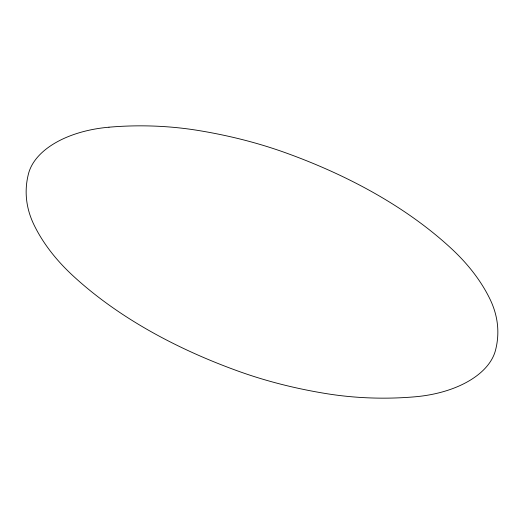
<?xml version="1.0" encoding="UTF-8"?>
<svg xmlns="http://www.w3.org/2000/svg" width="524" height="524" viewBox="0 0 524 524"><rect width="100%" height="100%" fill="white"/><g stroke="black" fill="none" stroke-linecap="round" stroke-linejoin="round"><path stroke-width="0.79" d="M108.972 127.201A95.774 55.295 0 0 0 28.519 173.654A211.938 122.361 0 0 0 34.073 224.993A338.714 195.55 0 0 0 72.633 275.434A518.898 299.584 0 0 0 238.728 371.326A338.714 195.55 0 0 0 326.105 393.589A211.938 122.361 0 0 0 415.028 396.799A95.774 55.295 0 0 0 495.481 350.346A211.938 122.361 0 0 0 489.927 299.007A338.714 195.55 0 0 0 451.367 248.566A518.898 299.584 0 0 0 285.272 152.674A338.714 195.55 0 0 0 197.895 130.411A211.938 122.361 0 0 0 108.972 127.201"/></g></svg>
